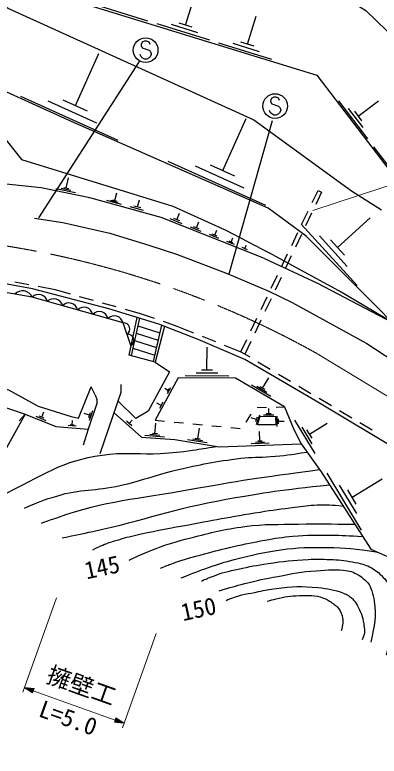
# Model space of a CAD drawing. Units: millimetres, scale not verified. Extents: x 40000 to 680000, y 20000 to 380000.
# Drawn here: x 372514 to 410890, y 261094 to 339232 of the extents above; entities that cross this region are included whole.
import ezdxf
from ezdxf.enums import TextEntityAlignment as Align

# ---------------------------------------------------------------- set-up
doc = ezdxf.new("R2010")
doc.units = ezdxf.units.MM
doc.header["$LTSCALE"] = 1000
doc.linetypes.add('CHAIN', pattern=[18.5, 12, -1.5, 3.5, -1.5])
for name, color, linetype, lineweight in [('M-BGD', 7, 'Continuous', 25), ('M-BMK', 2, 'CHAIN', 13), ('M-STR-HTXT', 7, 'Continuous', 13), ('M-STR-STRC', 7, 'Continuous', 25), ('M-STR-STRD', 7, 'Continuous', 25)]:
    doc.layers.add(name, color=color, linetype=linetype, lineweight=lineweight)
doc.styles.add('ＭＳ ゴシック', font='')
doc.styles.get('ＭＳ ゴシック').set_extended_font_data('MS Gothic')

msp = doc.modelspace()

# ---------------------------------------------------------------- linework, layer by layer
at = {"layer": 'M-BGD'}
for p, q in [((390506, 338149), (391421, 341112)), ((386540, 338563), (380996, 340276)), ((391200, 337935), (389812, 338364)), ((397025, 336137), (397942, 339104)), ((393054, 336551), (387500, 338267)), ((391780, 337350), (389003, 338208)), ((399578, 334536), (394015, 336254)), ((398302, 335336), (395520, 336196)), ((397721, 335922), (396330, 336352)), ((378888, 329662), (381363, 335145)), ((383409, 325972), (373129, 330612)), ((381148, 327817), (376009, 330137)), ((380173, 329082), (377603, 330242)), ((409681, 326171), (406646, 330150)), ((408694, 328565), (410816, 330184)), ((409188, 327368), (407670, 329358)), ((409074, 328068), (408315, 329063)), ((394417, 322810), (396892, 328292)), ((413456, 321223), (410332, 325318)), ((398938, 319119), (388659, 323759)), ((396677, 320964), (391538, 323284)), ((395702, 322230), (393132, 323390)), ((377937, 320951), (378160, 322055)), ((378918, 320466), (376846, 320883)), ((378428, 320708), (377392, 320917)), ((378196, 320899), (377679, 321003)), ((383039, 319659), (383265, 320473)), ((403835, 319447), (404448, 320730)), ((404821, 320552), (404203, 319247)), ((404448, 320730), (404821, 320552)), ((383746, 319243), (382219, 319667)), ((383392, 319451), (382629, 319663)), ((383230, 319606), (382848, 319712)), ((385420, 318982), (385631, 319740)), ((386079, 318595), (384657, 318990)), ((385776, 318884), (385065, 319081)), ((389571, 317633), (389843, 318318)), ((402758, 317191), (403405, 318545)), ((403775, 318343), (403134, 316988)), ((390145, 317206), (388860, 317717)), ((389892, 317505), (389250, 317760)), ((391635, 316790), (391878, 317400)), ((406491, 314716), (409951, 317848)), ((392146, 316411), (391003, 316865)), ((391921, 316677), (391350, 316904)), ((393567, 316002), (393781, 316541)), ((408563, 310690), (402690, 317176)), ((394019, 315667), (393009, 316068)), ((393820, 315902), (393315, 316102)), ((395292, 315285), (395463, 315715)), ((401681, 314935), (402327, 316289)), ((402706, 316084), (402065, 314728)), ((407527, 312703), (404591, 315946)), ((395652, 315018), (394846, 315338)), ((395493, 315205), (395090, 315365)), ((396742, 314585), (396891, 314960)), ((407225, 313905), (405757, 315526)), ((397024, 314473), (396460, 314697)), ((400604, 312679), (401250, 314033)), ((401637, 313824), (400995, 312468)), ((399526, 310424), (400173, 311777)), ((372514, 311103), (373986, 310813)), ((400567, 311564), (399926, 310208)), ((374967, 310621), (376745, 310272)), ((376745, 310272), (378342, 309825)), ((379305, 309556), (380749, 309151)), ((398449, 308168), (399095, 309521)), ((381712, 308882), (383157, 308478)), ((399498, 309304), (398856, 307949)), ((384120, 308209), (385717, 307762)), ((385652, 307254), (384759, 303309)), ((385717, 307762), (387176, 307258)), ((397372, 305912), (398018, 307265)), ((385474, 306466), (387775, 305727)), ((387956, 306525), (387086, 302683)), ((388121, 306931), (389580, 306427)), ((389580, 306427), (391330, 305727)), ((398429, 307045), (397787, 305689)), ((385296, 305683), (387598, 304944)), ((385119, 304900), (387420, 304160)), ((392258, 305356), (393651, 304798)), ((396329, 303727), (396941, 305009)), ((397359, 304785), (396742, 303480)), ((384942, 304116), (387243, 303377)), ((392748, 301775), (392759, 304221)), ((394579, 304427), (396329, 303727)), ((396329, 303727), (397265, 303168)), ((398124, 302655), (399412, 301886)), ((393321, 301772), (392175, 301777)), ((395039, 301153), (390452, 301173)), ((393893, 301464), (391600, 301474)), ((398613, 299880), (399254, 300972)), ((400271, 301374), (401559, 300605)), ((399477, 299005), (397428, 300208)), ((402417, 300092), (403705, 299323)), ((380984, 299184), (380562, 300027)), ((388660, 299651), (388308, 299842)), ((388927, 299934), (388569, 299273)), ((388749, 299816), (388570, 299486)), ((399045, 299442), (398021, 300044)), ((398869, 299729), (398357, 300030)), ((404564, 298811), (405852, 298042)), ((387914, 298064), (387477, 298300)), ((388091, 298391), (387736, 297736)), ((398029, 297842), (399029, 297868)), ((399260, 297173), (399270, 297751)), ((400029, 297895), (400933, 297918)), ((372963, 296437), (373585, 297148)), ((375613, 296708), (375076, 296925)), ((375344, 296817), (375577, 297389)), ((380373, 297022), (379833, 297205)), ((380459, 297275), (380287, 296768)), ((380681, 297482), (380336, 296469)), ((396885, 296287), (397418, 297133)), ((398279, 297039), (397919, 296017)), ((399799, 297020), (398716, 297038)), ((399531, 297169), (398989, 297178)), ((400138, 295856), (400148, 296939)), ((406710, 297529), (407998, 296760)), ((375823, 296456), (374750, 296891)), ((378564, 296010), (378598, 296458)), ((384824, 295903), (384281, 296388)), ((384552, 296146), (384876, 296508)), ((387273, 295079), (387379, 296192)), ((387292, 296496), (388287, 296402)), ((389283, 296307), (390278, 296213)), ((397963, 296576), (397417, 296767)), ((398052, 296831), (397873, 296320)), ((400285, 296125), (400290, 296667)), ((400288, 296396), (400866, 296391)), ((404148, 293003), (402020, 296512)), ((403552, 295041), (405423, 296176)), ((408857, 296248), (410145, 295479)), ((378974, 295867), (378136, 295930)), ((378773, 295995), (378354, 296026)), ((380242, 295570), (379718, 293874)), ((391274, 296118), (392269, 296023)), ((391776, 294548), (391957, 295652)), ((393265, 295929), (394260, 295834)), ((395256, 295740), (396251, 295645)), ((403850, 294022), (402786, 295776)), ((403818, 294603), (403286, 295480)), ((388290, 294701), (386202, 294900)), ((387781, 294890), (386738, 294990)), ((387534, 295054), (387012, 295104)), ((392035, 294506), (391517, 294591)), ((398335, 294298), (398299, 295303)), ((392765, 294103), (390696, 294443)), ((392271, 294326), (391236, 294496)), ((399286, 294081), (397402, 294013)), ((398811, 294189), (397869, 294156)), ((398571, 294307), (398100, 294290)), ((409046, 284927), (405417, 290911)), ((408029, 288403), (411221, 290338)), ((408538, 286665), (406723, 289657)), ((408483, 287655), (407576, 289151))]:
    msp.add_line(p, q, dxfattribs=at)
for points in [[(354359, 349650), (371767, 339940), (397678, 328177), (407990, 320679), (411145, 318684)], [(403190, 315902), (399200, 318841), (378546, 327947), (369383, 332084), (356456, 338719), (348643, 346691)], [(402320, 344142), (409470, 339682), (413879, 335437), (415919, 331100), (417441, 326748), (417973, 323520)], [(371602, 340032), (376105, 341578), (404328, 332859), (415443, 318289)], [(341662, 334554), (360334, 334928), (362948, 334324), (367688, 330906), (373232, 323997), (389146, 319071), (394748, 316543), (399286, 314144)], [(398827, 313541), (387911, 317879), (380413, 319961), (375272, 320995), (371595, 321398), (363982, 329455), (341662, 334554)], [(403190, 315902), (410970, 308139), (412988, 306042), (431107, 294697), (437457, 290802), (441690, 288262), (444823, 286484), (457015, 279118), (470252, 271047), (476403, 267519), (486648, 262777), (492998, 260068), (496891, 258619), (501655, 257686), (505312, 257024)], [(398827, 313541), (404400, 310956), (412229, 306831), (406698, 310094), (401786, 312765), (399286, 314144)], [(429498, 281150), (427805, 282843), (422471, 287585), (404267, 298507), (396732, 302909), (391821, 305026), (387673, 306635), (382423, 308243), (374380, 310360), (368792, 311376), (361172, 311969), (356092, 312223), (350648, 312180), (349234, 310783), (350758, 301724)], [(384736, 304381), (383917, 306755), (374342, 309476), (368858, 310438), (361093, 311082), (351251, 311317), (350106, 310530), (351520, 302994)], [(388191, 306434), (388276, 306407), (387305, 302624), (384562, 303362), (385405, 307328)], [(352028, 290633), (350419, 299861), (350419, 300369), (350758, 301385), (351520, 302994), (352705, 304941), (361426, 302655), (371840, 299692), (374973, 297999), (378444, 296898), (379204, 296726), (380562, 300027)], [(353383, 294866), (353083, 296800), (351875, 299644), (352714, 302325), (353349, 302795), (366260, 299644), (373585, 297148), (376838, 295828), (380242, 295570)], [(387305, 302624), (388801, 301600), (386574, 297469), (385260, 296691), (383407, 298515)], [(400933, 297918), (395769, 300950), (389720, 300977), (387292, 296496)], [(381504, 292989), (383730, 299454), (383704, 300259)], [(380984, 299184), (381153, 298676), (381153, 298253), (380242, 295570)], [(400933, 297918), (401897, 295543), (402677, 294001), (404775, 291056), (410025, 282928), (413213, 281517), (418745, 284113), (419507, 284198), (422132, 281235), (423571, 278525), (425688, 271498)], [(373585, 297148), (368899, 288718), (362945, 289271), (354775, 287225)], [(382982, 297280), (385857, 294712), (389371, 294458), (394025, 293693), (402677, 294001)]]:
    msp.add_lwpolyline(points, dxfattribs=at)
msp.add_lwpolyline([(398371, 296926), (399981, 296906), (400008, 296013), (398090, 296013)], close=True, dxfattribs=at)
for centre, radius, start, end in [((373322, 309034), 1111, 23.41569, 136.69033), ((375020, 308828), 938, 11.97956, 136.29141), ((376616, 308374), 938, 11.97956, 136.29141), ((378212, 307921), 938, 11.97956, 136.29141), ((379808, 307467), 938, 11.97956, 136.29141), ((381404, 307013), 938, 11.97956, 136.29141), ((383000, 306560), 938, 11.97956, 136.29141), ((383986, 306114), 644, 301.94317, 96.10804), ((384395, 304928), 644, 301.94317, 96.10804)]:
    msp.add_arc(centre, radius, start, end, dxfattribs=at)
for points, knots in [([(371711, 288856), (376247, 291152), (378026, 292455), (382508, 292919), (384568, 293132), (385741, 292900), (387810, 292995), (389156, 293057), (389907, 293164), (391242, 293348), (392214, 293482), (392537, 293533), (393722, 293743)], [0, 0, 0, 0, 1, 1, 1, 2, 2, 2, 3, 3, 3, 4, 4, 4, 4]), ([(373533, 287246), (375050, 287925), (375571, 288096), (376920, 288516), (379448, 289304), (381029, 289021), (383609, 289617), (385915, 290149), (387149, 290673), (389451, 291225), (392100, 291862), (393606, 292153), (396309, 292495), (397524, 292649), (398220, 292563), (399441, 292665), (400950, 292790), (401459, 292874), (403288, 293144)], [0, 0, 0, 0, 1, 1, 1, 2, 2, 2, 3, 3, 3, 4, 4, 4, 5, 5, 5, 6, 6, 6, 6]), ([(375311, 285637), (376048, 285948), (376288, 286008), (376920, 286230), (382182, 288080), (385403, 288192), (390890, 289193), (396218, 290166), (398011, 290414), (404593, 291312)], [0, 0, 0, 0, 1, 1, 1, 2, 2, 2, 3, 3, 3, 3]), ([(377513, 284113), (379070, 284426), (379474, 284521), (380730, 284791), (386251, 285978), (389227, 287179), (394785, 288177), (399002, 288934), (400488, 289142), (405647, 289706)], [0, 0, 0, 0, 1, 1, 1, 2, 2, 2, 3, 3, 3, 3]), ([(380730, 282843), (381119, 283058), (381239, 283115), (381577, 283267), (382120, 283511), (382446, 283601), (383016, 283775), (383837, 284024), (384296, 284175), (385133, 284367), (387105, 284821), (388224, 285009), (390213, 285383), (393381, 285980), (395156, 286318), (398341, 286823), (399759, 287047), (400556, 287158), (401981, 287331), (402906, 287442), (403421, 287548), (404352, 287585), (405425, 287627), (405825, 287579), (407099, 287458)], [0, 0, 0, 0, 1, 1, 1, 2, 2, 2, 3, 3, 3, 4, 4, 4, 5, 5, 5, 6, 6, 6, 7, 7, 7, 8, 8, 8, 8]), ([(384540, 281743), (385600, 282259), (385921, 282391), (386826, 282759), (388435, 283411), (389377, 283683), (391059, 284113), (393252, 284674), (394488, 284998), (396732, 285299), (398930, 285593), (400187, 285505), (402405, 285553), (404723, 285603), (405492, 285586), (408343, 285533)], [0, 0, 0, 0, 1, 1, 1, 2, 2, 2, 3, 3, 3, 4, 4, 4, 5, 5, 5, 5]), ([(387842, 280896), (388437, 281154), (388612, 281216), (389112, 281404), (390404, 281891), (391169, 282047), (392499, 282420), (393680, 282752), (394350, 282908), (395547, 283182), (396830, 283476), (397552, 283630), (398849, 283859), (400000, 284063), (400647, 284179), (401812, 284283), (403350, 284420), (404220, 284400), (405764, 284384), (407095, 284370), (407543, 284349), (409168, 284254)], [0, 0, 0, 0, 1, 1, 1, 2, 2, 2, 3, 3, 3, 4, 4, 4, 5, 5, 5, 6, 6, 6, 7, 7, 7, 7]), ([(390043, 279880), (391409, 280434), (391784, 280589), (392922, 280981), (393970, 281342), (394559, 281547), (395631, 281827), (397527, 282322), (398603, 282565), (400542, 282843), (402410, 283112), (403480, 283120), (405368, 283097), (407477, 283072), (408250, 282951), (410746, 282609)], [0, 0, 0, 0, 1, 1, 1, 2, 2, 2, 3, 3, 3, 4, 4, 4, 5, 5, 5, 5]), ([(392160, 279541), (392705, 279802), (392876, 279867), (393345, 280049), (394370, 280448), (394981, 280573), (396055, 280811), (397270, 281081), (397956, 281220), (399187, 281404), (400831, 281650), (401761, 281736), (403421, 281827), (404312, 281876), (404814, 281858), (405707, 281827), (406637, 281795), (407160, 281734), (408077, 281573), (408512, 281497), (408757, 281451), (409178, 281319), (409448, 281235), (409600, 281187), (409855, 281065), (410137, 280931), (410280, 280825), (410533, 280642), (410780, 280464), (410907, 280347), (411125, 280134), (411411, 279856), (411578, 279701), (411803, 279372), (411986, 279103), (412038, 278919), (412141, 278610), (412281, 278192), (412348, 277948), (412395, 277509), (412452, 276983), (412409, 276684), (412395, 276155), (412383, 275691), (412357, 275431), (412311, 274969), (412182, 273692), (412015, 273241), (411633, 271752)], [0, 0, 0, 0, 1, 1, 1, 2, 2, 2, 3, 3, 3, 4, 4, 4, 5, 5, 5, 6, 6, 6, 7, 7, 7, 8, 8, 8, 9, 9, 9, 10, 10, 10, 11, 11, 11, 12, 12, 12, 13, 13, 13, 14, 14, 14, 15, 15, 15, 16, 16, 16, 16]), ([(394023, 278525), (395313, 278914), (395667, 279015), (396732, 279287), (398077, 279632), (398838, 279800), (400203, 280049), (401782, 280337), (402666, 280551), (404267, 280642), (405555, 280715), (406293, 280825), (407569, 280642), (407880, 280598), (408044, 280515), (408331, 280388), (408937, 280121), (409235, 279855), (409686, 279372), (409938, 279102), (409989, 278875), (410109, 278525), (410254, 278108), (410286, 277859), (410363, 277425), (410659, 275759), (410360, 275007), (410025, 273107)], [0, 0, 0, 0, 1, 1, 1, 2, 2, 2, 3, 3, 3, 4, 4, 4, 5, 5, 5, 6, 6, 6, 7, 7, 7, 8, 8, 8, 9, 9, 9, 9]), ([(394785, 277509), (395053, 277641), (395143, 277670), (395377, 277763), (396420, 278180), (397076, 278193), (398171, 278441), (398893, 278604), (399300, 278691), (400034, 278779), (401742, 278984), (402727, 279048), (404437, 278864), (405514, 278748), (406131, 278650), (407146, 278271), (407354, 278194), (407469, 278140), (407654, 278017), (407831, 277900), (407934, 277834), (408077, 277679), (408302, 277436), (408432, 277294), (408585, 277001), (408960, 276288), (409166, 275854), (409263, 275054), (409334, 274462), (409421, 274074), (409178, 273530), (409148, 273462), (409139, 273429), (409093, 273361)], [0, 0, 0, 0, 1, 1, 1, 2, 2, 2, 3, 3, 3, 4, 4, 4, 5, 5, 5, 6, 6, 6, 7, 7, 7, 8, 8, 8, 9, 9, 9, 10, 10, 10, 11, 11, 11, 11]), ([(399103, 277425), (399534, 277562), (399667, 277590), (400034, 277679), (400975, 277906), (401521, 278002), (402489, 278017), (403486, 278033), (404093, 278107), (405029, 277763), (405461, 277605), (405667, 277431), (406045, 277171), (406220, 277051), (406330, 276992), (406469, 276832), (406739, 276518), (406851, 276296), (406977, 275901), (407168, 275301), (407040, 274948), (406892, 274292)], [0, 0, 0, 0, 1, 1, 1, 2, 2, 2, 3, 3, 3, 4, 4, 4, 5, 5, 5, 6, 6, 6, 7, 7, 7, 7])]:
    msp.add_open_spline(points, degree=3, knots=knots, dxfattribs=at)
at = {"layer": 'M-BMK'}
msp.add_lwpolyline([(404691, 303333), (430006, 287923), (447206, 277196)], dxfattribs=at)
msp.add_arc((356147, 217332), 98755, 60.55706, 87.79914, dxfattribs=at)
at = {"layer": 'M-STR-HTXT'}
for p, q in [((376900, 277796), (373340, 267855)), ((387412, 274032), (383852, 264091)), ((373509, 268326), (374366, 267753)), ((373509, 268326), (374535, 268224)), ((373509, 268326), (374450, 267988)), ((374434, 267941), (373680, 268211)), ((374467, 268035), (373714, 268305)), ((373852, 268097), (374417, 267894)), ((373919, 268285), (374484, 268083)), ((374501, 268130), (374124, 268264)), ((374330, 268244), (374518, 268177)), ((374366, 267753), (374535, 268224)), ((374400, 267847), (374023, 267982)), ((374195, 267868), (374383, 267800)), ((374450, 267988), (383079, 264898)), ((383163, 265134), (382995, 264663)), ((384020, 264561), (383079, 264898)), ((383096, 264946), (383849, 264676)), ((383677, 264790), (383113, 264993)), ((383129, 265040), (383506, 264905)), ((383335, 265019), (383146, 265087)), ((384020, 264561), (383163, 265134)), ((384020, 264561), (382995, 264663)), ((383200, 264643), (383011, 264710)), ((383028, 264757), (383405, 264622)), ((383610, 264602), (383045, 264804)), ((383062, 264851), (383815, 264582))]:
    msp.add_line(p, q, dxfattribs=at)
msp.add_lwpolyline([(403902, 318610), (430113, 327208), (461563, 327208)], dxfattribs=at)
at = {"layer": 'M-STR-STRC'}
for p, q in [((385938, 336339), (385820, 336102)), ((385820, 336102), (385820, 335984)), ((386174, 336457), (385938, 336339)), ((386411, 336457), (386174, 336457)), ((386647, 336339), (386411, 336457)), ((386765, 336102), (386647, 336339)), ((385820, 335984), (385938, 335748)), ((385938, 335748), (386647, 335511)), ((386647, 335511), (386765, 335393)), ((386765, 335393), (386884, 335157)), ((385820, 334802), (385702, 335039)), ((385938, 334684), (385820, 334802)), ((386174, 334566), (385938, 334684)), ((386411, 334566), (386174, 334566)), ((386647, 334684), (386411, 334566)), ((386765, 334802), (386647, 334684)), ((386884, 335039), (386765, 334802)), ((386884, 335157), (386884, 335039)), ((375044, 317849), (385636, 334304)), ((399811, 330562), (399574, 330444)), ((400047, 330562), (399811, 330562)), ((400284, 330444), (400047, 330562)), ((399574, 330444), (399456, 330207)), ((399456, 330207), (399456, 330089)), ((399456, 330089), (399574, 329853)), ((399574, 329853), (400284, 329616)), ((400402, 330207), (400284, 330444)), ((399456, 328907), (399338, 329144)), ((400284, 329616), (400402, 329498)), ((400402, 329498), (400520, 329262)), ((400520, 329144), (400402, 328907)), ((400520, 329262), (400520, 329144)), ((399574, 328789), (399456, 328907)), ((399811, 328671), (399574, 328789)), ((400047, 328671), (399811, 328671)), ((400284, 328789), (400047, 328671)), ((400402, 328907), (400284, 328789)), ((399627, 328054), (395059, 311888))]:
    msp.add_line(p, q, dxfattribs=at)
for centre in [(386293, 335511), (399929, 329616)]:
    msp.add_circle(centre, 1300, dxfattribs=at)
at = {"layer": 'M-STR-STRD'}
msp.add_lwpolyline([(374592, 317818), (377570, 317352), (382508, 316202), (386741, 314932), (389535, 314001), (394869, 311969), (399272, 310106), (401727, 308921), (409601, 304603), (415274, 300877), (421539, 296898), (437880, 286823), (463788, 271498), (474795, 265063), (478774, 262862), (485886, 259475)], dxfattribs=at)

# ---------------------------------------------------------------- texts
at = {"layer": 'M-BGD', "style": 'ＭＳ ゴシック'}
for s, p in [('145', (380185, 279190)), ('150', (390341, 274787))]:
    msp.add_text(s, height=1833, rotation=12.153, dxfattribs=at).set_placement(p, align=Align.BOTTOM_LEFT)
at = {"layer": 'M-STR-HTXT', "style": 'ＭＳ ゴシック'}
for s, p in [('擁壁工', (379058, 267161)), ('L=5.0', (377646, 263752))]:
    msp.add_text(s, height=1833, rotation=340.297, dxfattribs=at).set_placement(p, align=Align.BOTTOM_CENTER)

doc.saveas('drawing.dxf')
